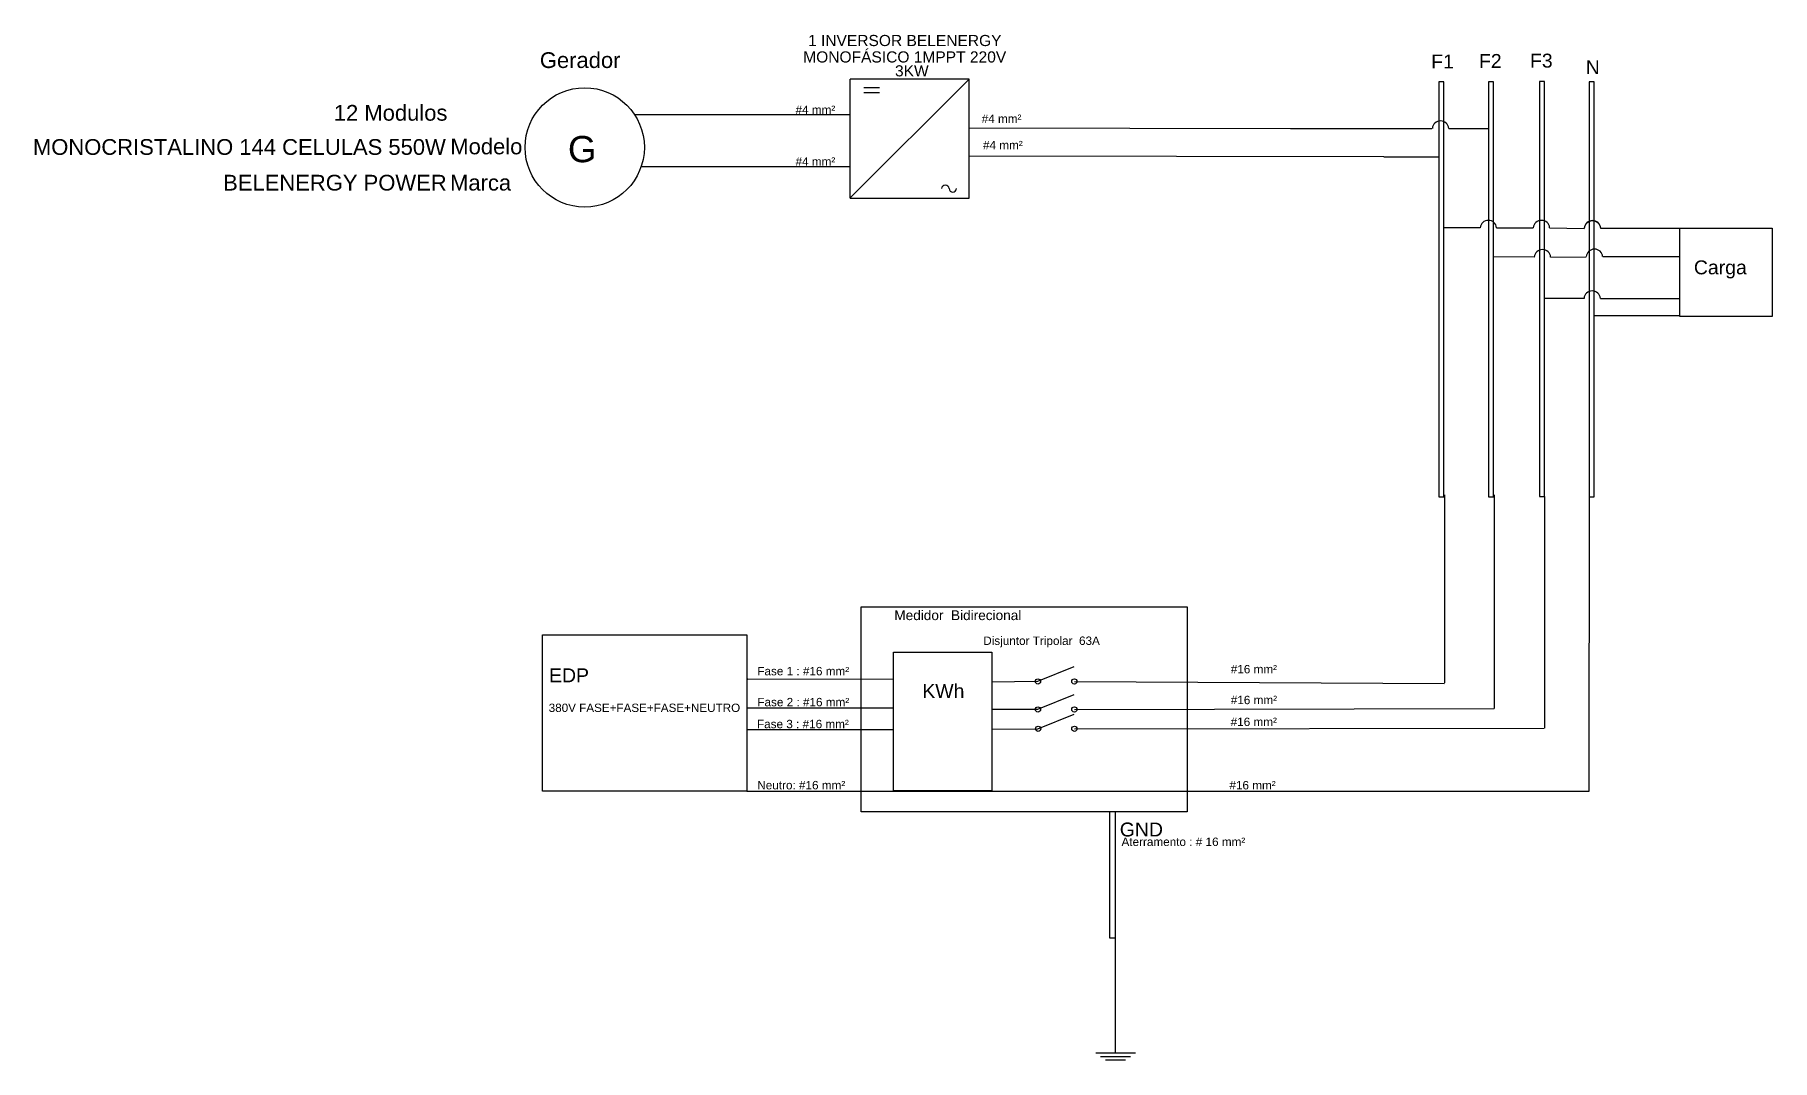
# Model space of a CAD drawing. Header units: millimetres. Extents: x 2450 to 31847, y 962 to 18308.
import ezdxf

# ---------------------------------------------------------------- set-up
doc = ezdxf.new("R2010")
doc.units = ezdxf.units.MM
doc.styles.add('arial', font='arial.ttf')
doc.styles.get("Standard").update_dxf_attribs({"font": 'arial.ttf'})

msp = doc.modelspace()

# ---------------------------------------------------------------- linework, layer by layer
for p, q in [((18261, 17557), (16249, 17557)), ((18261, 17557), (16249, 15549)), ((16249, 15547), (16249, 17557)), ((16476, 17414), (16745, 17414)), ((18261, 15547), (18261, 17557)), ((26204, 17514), (26204, 10494)), ((26288, 17514), (26204, 17514)), ((26288, 10494), (26288, 17514)), ((27047, 17514), (27047, 11613)), ((27131, 17514), (27047, 17514)), ((27047, 17514), (27047, 10494)), ((27131, 17514), (27047, 17514)), ((27131, 11613), (27131, 17514)), ((27131, 10494), (27131, 17514)), ((27910, 17520), (27910, 11618)), ((27994, 17520), (27910, 17520)), ((27910, 17520), (27910, 10500)), ((27994, 17520), (27910, 17520)), ((27994, 11618), (27994, 17520)), ((27994, 10500), (27994, 17520)), ((28751, 17513), (28751, 11612)), ((28835, 17513), (28751, 17513)), ((28751, 17513), (28751, 10493)), ((28835, 17513), (28751, 17513)), ((28835, 11612), (28835, 17513)), ((28835, 10493), (28835, 17513)), ((16476, 17331), (16745, 17331)), ((16249, 16952), (12601, 16952)), ((23695, 16719), (18261, 16729)), ((26090, 16719), (23695, 16719)), ((26373, 16723), (27048, 16723)), ((25275, 16242), (18261, 16252)), ((25275, 16242), (26202, 16242)), ((16249, 16077), (12711, 16077)), ((16249, 15547), (18261, 15547)), ((26904, 15042), (26288, 15042)), ((27183, 15042), (27804, 15042)), ((28081, 15042), (28667, 15033)), ((28944, 15036), (30213, 15036)), ((30213, 15036), (30281, 15036)), ((27820, 14548), (27128, 14552)), ((28098, 14548), (28701, 14554)), ((28978, 14558), (29937, 14558)), ((29937, 14558), (30281, 14558)), ((28663, 13847), (27994, 13847)), ((28940, 13847), (30281, 13847)), ((28835, 13557), (30281, 13557)), ((26204, 10494), (26288, 10494)), ((26301, 10528), (26301, 7346)), ((27047, 10494), (27131, 10494)), ((27144, 10528), (27144, 6909)), ((27910, 10500), (27994, 10500)), ((27994, 10500), (27994, 6579)), ((28749, 5515), (28753, 10526)), ((28751, 10493), (28835, 10493)), ((14502, 7406), (14497, 7406)), ((14502, 7406), (14517, 7406)), ((16982, 7402), (14517, 7406)), ((19415, 7366), (18637, 7356)), ((20032, 7614), (19416, 7368)), ((20039, 7370), (26301, 7333)), ((20032, 7142), (19416, 6895)), ((14502, 6919), (14497, 6919)), ((16982, 6917), (14502, 6919)), ((19417, 6895), (18642, 6896)), ((20033, 6810), (19418, 6563)), ((20039, 6895), (27144, 6909)), ((14502, 6556), (16982, 6556)), ((19419, 6564), (18641, 6554)), ((20043, 6566), (27990, 6579)), ((14497, 5515), (28749, 5515))]:
    msp.add_line(p, q)
at = {"color": 3}
for p, q in [((20636, 5163), (20636, 3031)), ((20737, 3031), (20737, 5163)), ((20636, 3030), (20737, 3030)), ((20737, 1089), (20737, 3031)), ((21074, 1080), (20400, 1080)), ((20990, 1021), (20484, 1021)), ((20905, 962), (20568, 962))]:
    msp.add_line(p, q, dxfattribs=at)
for points in [[(30281, 15036), (31847, 15036), (31847, 13545), (30281, 13545)], [(16435, 8633), (21948, 8633), (21948, 5161), (16435, 5161)], [(11040, 8160), (14497, 8160), (14497, 5515), (11040, 5515)], [(16982, 7863), (18643, 7863), (18643, 5517), (16982, 5517)]]:
    msp.add_lwpolyline(points, close=True)
for centre, radius in [((11755, 16403), 1009), ((19424, 7370), 44), ((20039, 7370), 44), ((19424, 6895), 44), ((20039, 6895), 44), ((19427, 6568), 44), ((20040, 6568), 44)]:
    msp.add_circle(centre, radius)
for centre, radius, start, end in [((26235, 16711), 139, 4.8421, 175.1489), ((17856, 15702), 63.4, 3.9496, 176.0504), ((17982, 15710), 63.4, 183.9496, 356.0504), ((27044, 15030), 139, 4.8264, 175.1736), ((27942, 15030), 139, 4.8264, 175.1736), ((28806, 15021), 139, 4.8264, 175.1489), ((28806, 15025), 139, 4.8264, 175.1489), ((27959, 14536), 139, 4.8264, 175.1736), ((28839, 14543), 139, 4.8264, 175.1489), ((28801, 13835), 139, 4.8264, 175.1736)]:
    msp.add_arc(centre, radius, start, end)

# ---------------------------------------------------------------- texts
for s, height, p in [('1 INVERSOR BELENERGY', 188.29, (15533, 18117)), (' MONOFÁSICO 1MPPT 220V', 188.29, (15379, 17839)), ('F1', 235.4, (26076, 17738)), ('F2', 235.4, (26885, 17747)), ('F3', 235.4, (27748, 17753)), ('3KW ', 188.3, (17005, 17604)), ('N', 235, (28691, 17643)), ('#4 mm²', 142, (15322, 16968)), ('#4 mm²', 142, (18472, 16817)), ('G', 444, (11471, 16152)), ('#4 mm²', 142, (18494, 16371)), ('#4 mm²', 142, (15322, 16093)), ('Carga', 235.4, (30521, 14256)), ('Medidor  Bidirecional', 164.76, (16993, 8407)), ('Disjuntor Tripolar  63A', 141.98, (18498, 7987)), ('#16 mm²', 142, (22686, 7506)), ('EDP', 235.4, (11152, 7355)), ('Fase 1 : #16 mm²', 141.98, (14675, 7473)), ('Fase 2 : #16 mm²', 141.98, (14676, 6949)), ('KWh', 235.4, (17467, 7089)), ('#16 mm²', 142, (22686, 6985)), ('380V FASE+FASE+FASE+NEUTRO', 141.22, (11146, 6853)), ('Fase 3 : #16 mm²', 141.98, (14670, 6578)), ('#16 mm²', 142, (22684, 6615)), ('Neutro: #16 mm²', 141.98, (14675, 5544)), ('#16 mm²', 142, (22663, 5543)), ('GND', 235.4, (20808, 4747)), ('Aterramento : # 16 mm²', 141.98, (20837, 4586))]:
    msp.add_text(s, height=height).set_placement(p)
at = {"style": 'arial'}
for s, p in [('Gerador ', (10996, 17746)), ('Modelo', (9481, 16286)), ('Marca', (9477, 15673))]:
    msp.add_text(s, height=266.2, dxfattribs=at).set_placement(p)
at = {"color": 2, "style": 'arial'}
for s, height, p in [('12 Modulos', 266.2, (7510, 16855)), ('MONOCRISTALINO 144 CELULAS 550W', 266.22, (2420, 16277)), ('BELENERGY POWER', 266.22, (5638, 15673))]:
    msp.add_text(s, height=height, dxfattribs=at).set_placement(p)

doc.saveas('drawing.dxf')
